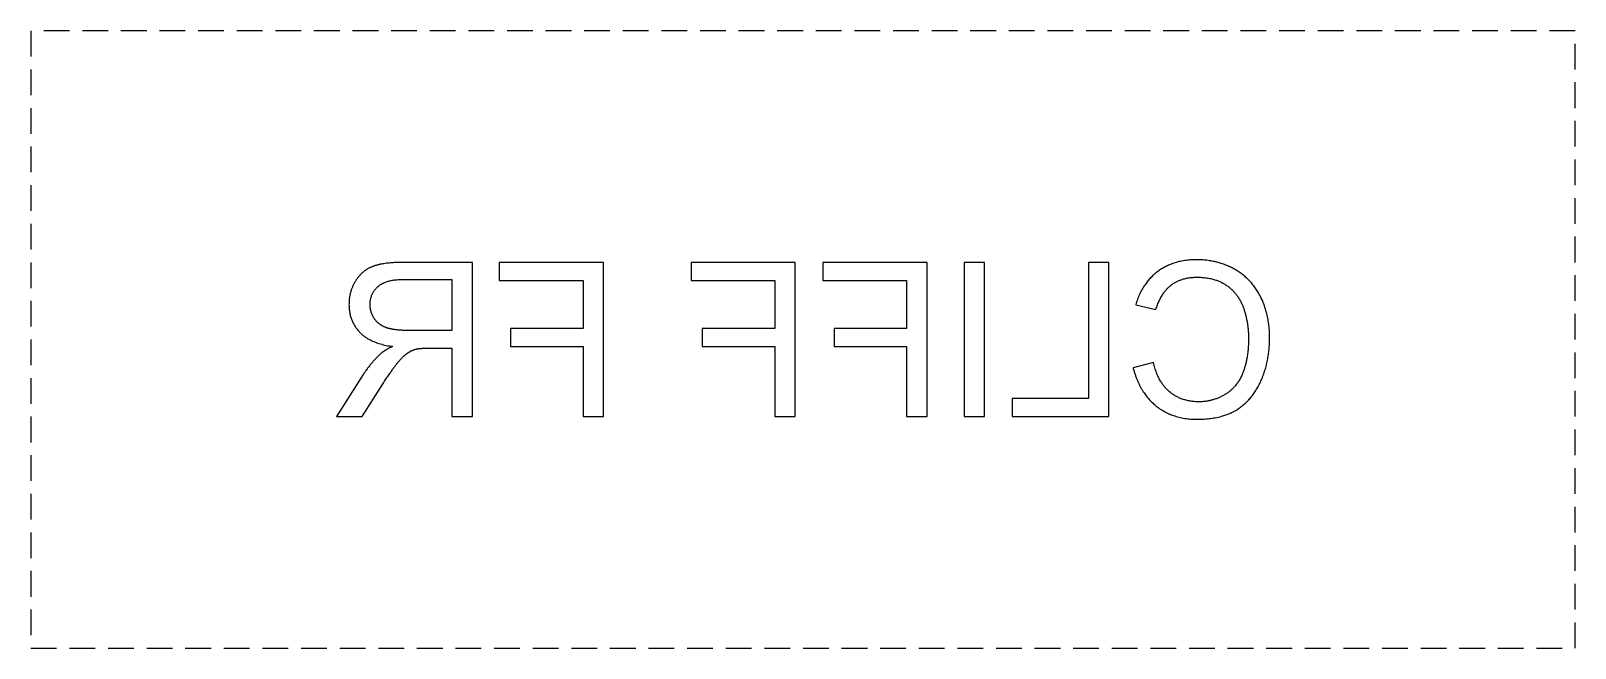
# Model space of a CAD drawing. Header units: millimetres. Extents: x -123 to 145, y -56 to 58.
# Drawn here: x 115 to 145, y -56 to -44 of the extents above; entities outside this region: 4.
import ezdxf

# ---------------------------------------------------------------- set-up
doc = ezdxf.new("R2010")
doc.units = ezdxf.units.MM
doc.linetypes.add('DASHED', pattern=[0.75, 0.5, -0.25])
doc.layers.get('0').update_dxf_attribs({"linetype": 'CONTINUOUS'})

msp = doc.modelspace()

# ---------------------------------------------------------------- linework, layer by layer
at = {"linetype": 'DASHED'}
for p, q in [((-93, 6), (-123, 6)), ((-123, 6), (-123, -6)), ((-93, -6), (-93, 6)), ((-123, -6), (-93, -6)), ((145, -44), (115, -44)), ((115, -44), (115, -56)), ((145, -56), (145, -44)), ((115, -56), (145, -56))]:
    msp.add_line(p, q, dxfattribs=at)
for p, q in [((123.578, -48.5), (122.248, -48.5)), ((123.578, -51.5), (123.578, -48.5)), ((126.124, -48.5), (124.1, -48.5)), ((124.1, -48.5), (124.1, -48.854)), ((126.124, -51.5), (126.124, -48.5)), ((129.849, -48.5), (127.825, -48.5)), ((127.825, -48.5), (127.825, -48.854)), ((129.849, -51.5), (129.849, -48.5)), ((132.409, -48.5), (130.385, -48.5)), ((130.385, -48.5), (130.385, -48.854)), ((132.409, -51.5), (132.409, -48.5)), ((133.526, -48.5), (133.129, -48.5)), ((133.129, -48.5), (133.129, -51.5)), ((133.526, -51.5), (133.526, -48.5)), ((135.941, -48.5), (135.544, -48.5)), ((135.544, -48.5), (135.544, -51.146)), ((135.941, -51.5), (135.941, -48.5)), ((122.232, -48.832), (123.181, -48.832)), ((123.181, -48.832), (123.181, -49.824)), ((124.1, -48.854), (125.727, -48.854)), ((125.727, -48.854), (125.727, -49.783)), ((127.825, -48.854), (129.452, -48.854)), ((129.452, -48.854), (129.452, -49.783)), ((130.385, -48.854), (132.012, -48.854)), ((132.012, -48.854), (132.012, -49.783)), ((136.465, -49.323), (136.855, -49.415)), ((125.727, -49.783), (124.319, -49.783)), ((124.319, -49.783), (124.319, -50.137)), ((129.452, -49.783), (128.044, -49.783)), ((128.044, -49.783), (128.044, -50.137)), ((132.012, -49.783), (130.604, -49.783)), ((130.604, -49.783), (130.604, -50.137)), ((123.181, -49.824), (122.328, -49.824)), ((122.721, -50.168), (123.181, -50.168)), ((123.181, -50.168), (123.181, -51.5)), ((124.319, -50.137), (125.727, -50.137)), ((125.727, -50.137), (125.727, -51.5)), ((128.044, -50.137), (129.452, -50.137)), ((129.452, -50.137), (129.452, -51.5)), ((130.604, -50.137), (132.012, -50.137)), ((132.012, -50.137), (132.012, -51.5)), ((121.456, -50.683), (120.935, -51.5)), ((136.81, -50.448), (136.413, -50.548)), ((121.434, -51.5), (121.831, -50.876)), ((135.544, -51.146), (134.066, -51.146)), ((134.066, -51.146), (134.066, -51.5)), ((120.935, -51.5), (121.434, -51.5)), ((123.181, -51.5), (123.578, -51.5)), ((125.727, -51.5), (126.124, -51.5)), ((129.452, -51.5), (129.849, -51.5)), ((132.012, -51.5), (132.409, -51.5)), ((133.129, -51.5), (133.526, -51.5)), ((134.066, -51.5), (135.941, -51.5))]:
    msp.add_line(p, q)
for points in [[(121.638, -48.582), (121.43, -48.662), (121.305, -48.866)], [(122.248, -48.5), (121.847, -48.5), (121.638, -48.582)], [(137.649, -48.449), (137.199, -48.449), (136.892, -48.678)], [(138.378, -48.631), (138.046, -48.449), (137.649, -48.449)], [(121.305, -48.866), (121.18, -49.071), (121.18, -49.319)], [(121.745, -48.969), (121.898, -48.832), (122.232, -48.832)], [(136.892, -48.678), (136.585, -48.907), (136.465, -49.323)], [(137.158, -48.938), (137.357, -48.789), (137.658, -48.789)], [(137.658, -48.789), (138.003, -48.789), (138.237, -48.954)], [(138.887, -49.161), (138.707, -48.811), (138.378, -48.631)], [(121.589, -49.319), (121.589, -49.106), (121.745, -48.969)], [(136.855, -49.415), (136.96, -49.087), (137.158, -48.938)], [(138.237, -48.954), (138.468, -49.12), (138.562, -49.4)], [(139.065, -49.977), (139.065, -49.509), (138.887, -49.161)], [(121.18, -49.319), (121.18, -49.638), (121.387, -49.857)], [(121.669, -49.589), (121.589, -49.464), (121.589, -49.319)], [(138.562, -49.4), (138.656, -49.679), (138.656, -49.975)], [(121.902, -49.769), (121.749, -49.711), (121.669, -49.589)], [(122.328, -49.824), (122.056, -49.824), (121.902, -49.769)], [(121.387, -49.857), (121.593, -50.076), (122.025, -50.135)], [(138.656, -49.975), (138.656, -50.358), (138.546, -50.645)], [(138.908, -50.782), (139.065, -50.407), (139.065, -49.977)], [(121.786, -50.284), (121.612, -50.444), (121.456, -50.683)], [(122.025, -50.135), (121.868, -50.211), (121.786, -50.284)], [(122.117, -50.462), (122.23, -50.319), (122.32, -50.262)], [(122.32, -50.262), (122.408, -50.205), (122.5, -50.182)], [(122.5, -50.182), (122.568, -50.168), (122.721, -50.168)], [(121.831, -50.876), (122.005, -50.606), (122.117, -50.462)], [(136.413, -50.548), (136.538, -51.038), (136.864, -51.295)], [(137.123, -51.019), (136.892, -50.827), (136.81, -50.448)], [(138.546, -50.645), (138.433, -50.929), (138.198, -51.07)], [(138.445, -51.355), (138.748, -51.156), (138.908, -50.782)], [(136.864, -51.295), (137.187, -51.551), (137.656, -51.551)], [(137.688, -51.211), (137.355, -51.211), (137.123, -51.019)], [(138.198, -51.07), (137.962, -51.211), (137.688, -51.211)], [(137.656, -51.551), (138.141, -51.551), (138.445, -51.355)]]:
    msp.add_open_spline(points, degree=2)

doc.saveas('drawing.dxf')
